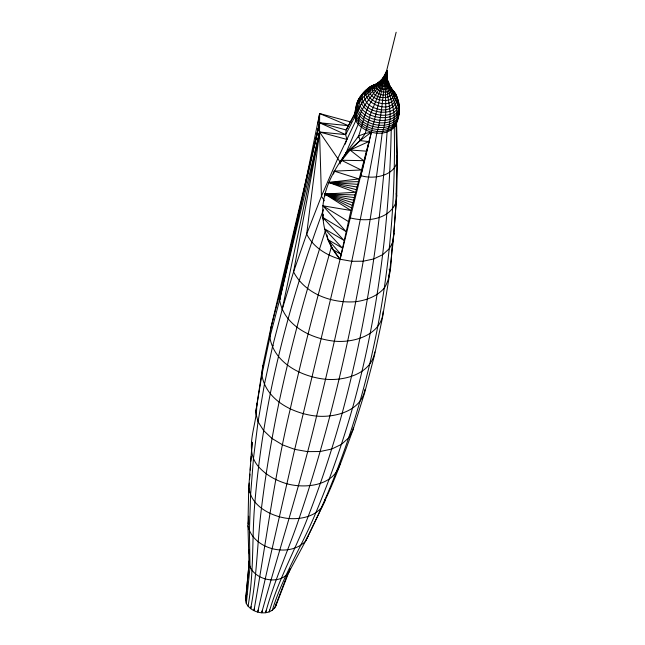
<?xml version="1.0" encoding="UTF-8"?>
<svg xmlns="http://www.w3.org/2000/svg" width="645" height="645" viewBox="0 0 645 645"><rect width="100%" height="100%" fill="white"/><g stroke="black" fill="none" stroke-linecap="round" stroke-linejoin="round"><path stroke-width="0.97" d="M290.186 568.64L275.818 605.953C270.061 617.152 251.486 613.613 246.301 603.454L250.01 567.245L249.422 531.424L250.566 495.207L253.445 458.627L258.048 421.733L264.369 384.565L272.4 347.163L282.139 309.584L293.564 271.868L306.673 234.054L321.444 196.193L319.533 132.007L319.638 113.544L351.203 122.099M355.306 112.859C355.064 99.177 365.497 87.446 378.034 83.253C370.101 87.301 362.522 91.848 358.418 100.152C357.04 107.973 351.396 117.019 358.249 124.243C366.989 133.846 384.573 137.159 394.272 127.291C402.206 115.092 401.142 96.831 389.757 87.123C401.061 97.298 401.045 114.617 394.272 127.291C397.062 269.594 369.932 413.792 305.448 541.332C288.887 558.175 253.033 549.346 247.954 525.756L248.712 488.031L252.171 442.196L251.55 451.169M396.514 121.131L397.505 157.791L396.707 195.516L393.208 241.375L389.322 248.672L382.719 254.662L373.834 258.935L363.272 261.201L351.767 261.306L340.092 259.242C327.217 244.778 321.412 224.96 322.96 205.803C325.33 178.705 343.229 156.912 358.717 135.877L365.296 133.483L371.415 132.193L396.151 32.25M376.745 83.987C345.123 93.364 391.765 121.889 396.296 97.073C390.628 89.695 385.734 80.665 386.919 71.087C382.88 82.608 371.415 87.817 362.538 94.791C358.249 116.35 407.971 119.478 395.748 95.299M248.647 524.2L248.656 516.242M249.22 492.127L249.284 489.12M371.335 86.349C355.855 101.547 399.021 113.133 394.434 92.606L389.056 85.043C403.617 101.217 366.666 101.886 373.253 86.301C379.316 82.923 384.452 77.65 386.919 71.087C385.275 84.342 394.498 94.807 398.392 106.61C389.999 127.017 344.793 107.223 366.747 89.453M324.354 200.821L321.444 196.193L337.859 158.331L355.903 120.502C355.782 98.653 381.002 90.485 386.919 71.087L387.073 77.731L387.863 82.205L386.379 83.552L382.945 83.261L381.066 81.012L386.919 71.087L387.185 80.367L385.105 81.068L382.896 80.004L382.55 78.65L384.202 77.553M398.417 103.539C404.117 128.226 360.015 123.598 358.007 103.901C365.546 91.139 382.138 86.051 386.919 71.087C384.057 88.341 399.223 102.095 396.957 119.107C383.275 134.74 344.204 118.301 360.216 96.782M249.615 479.09L249.962 474.099M250.236 470.116L250.583 465.126M250.857 461.135L251.203 456.152M386.75 74.973C384.605 78.553 384.791 72.038 386.919 71.087C383.372 91.211 400.803 110.513 391.209 130.072C389.33 223.936 377.664 317.872 352.42 408.414C342.253 443.921 330.119 478.832 315.768 512.864C302.158 545.88 282.687 576.162 272.238 610.484M398.989 113.125L399.432 109.545L399.021 107.965M246.027 598.673L245.568 600.6L249.333 560.658L245.568 600.6L246.301 603.454M396.24 193.71L396.707 195.516L393.208 241.375L388.693 279.914L382.412 318.066L374.366 355.782L364.562 393.031L353.017 429.755L348.76 437.77L341.503 444.341L331.756 449.033L320.17 451.516L307.536 451.629L294.717 449.363L282.591 444.873L271.98 438.463L263.611 430.57L258.048 421.733L255.67 412.55L262.886 365.489L270.9 327.757L319.581 122.776L348.429 125.686L355.742 112.028M249.26 483.065C246.745 504.325 270.989 516.984 289.234 518.564C300.788 519.29 313.494 516.838 321.436 507.728C334.094 482.686 343.35 456.055 353.017 429.755L353.234 427.78M262.886 365.489L261.862 374.874L255.67 412.55M248.156 523.925L248.559 520.257M354.847 113.713L346.147 129.976L319.581 122.776L280.656 290.5L270.9 327.757L269.852 337.311L261.862 374.874C265.974 400.319 293.169 413.711 316.582 416.106C335.432 417.775 361.603 410.857 364.973 389.274M282.131 285.791L280.656 290.5L279.632 299.893L269.852 337.311C274.028 363.2 301.715 376.833 325.531 379.268C344.72 380.961 371.351 373.923 374.785 351.96M276.02 604.107L275.818 605.953L276.503 603.051M345.18 144.158L346.881 139.417L345.639 134.62L346.147 129.976L348.429 125.686L319.638 113.544L303.303 193.355M355.105 114.737L354.895 116.624L345.639 134.62L319.533 132.007L279.632 299.893C283.744 325.354 310.963 338.762 334.392 341.157C354.057 343.164 382.001 334.771 383.13 311.487M324.975 499.488L324.757 501.471L305.448 541.332M339.939 464.118C333.852 485.903 305.504 488.862 286.767 483.742C276.052 480.549 265.998 475.075 258.5 466.657C242.883 448.815 257.984 424.112 256.646 403.649M397.264 119.994C391.257 142.343 346.736 129.29 356.492 106.659M398.054 117.922C392.853 137.587 357.967 130.387 355.129 112.327M386.702 72.99C384.388 73.038 389.056 74.409 386.919 71.087C381.163 90.929 359.144 102.628 358.249 124.243L344.414 156.582M386.299 72.885L386.919 71.087C383.025 91.469 395.611 112.27 387.081 132.056C380.647 226.911 366.957 321.492 342.132 413.364C332.465 448.283 321.25 482.75 308.149 516.532C295.91 548.685 278.785 578.767 269.207 611.944L269.666 610.009M394.095 233.264C389.644 250.76 394.022 272.029 384.428 287.936C377.172 296.297 366.521 300.248 355.79 301.707C331.99 303.61 305.037 294.023 293.564 271.868L319.533 132.007L346.881 139.417M248.035 606.203C254.291 571.784 251.719 536.801 254.912 502.108C258 465.779 263.241 429.667 270.239 393.885C282.986 331.159 301.086 269.586 323.467 209.625M330.192 243.342L331.345 247.083L340.092 259.242L371.415 132.193L360.128 140.626L345.962 152.962L340.278 162.177L319.533 132.007L306.673 234.054C313.147 247.196 326.435 255.21 340.092 259.242L294.717 449.363L257.702 612.049L258.161 610.114M358.015 137.756C362.724 125.178 364.167 111.23 372.391 100.023C378.349 91.001 383.533 81.383 386.919 71.087C382.67 91.574 389.483 113.133 382.179 133.104C370.432 228.322 354.032 323.081 329.901 415.985C320.783 450.484 310.624 484.701 299.095 518.475C288.46 550.096 274.343 580.444 265.611 612.718L266.071 610.783M317.985 123.453L319.638 113.544M388.685 276.947L389.669 270.997L389.193 269.159M386.613 72.941L386.919 71.087L381.993 85.841L370.166 115.036L365.296 133.483L360.128 140.626L350.058 150.027L340.278 162.177M340.092 259.242L350.961 210.504L371.415 132.193M386.403 72.877L386.919 71.087C382.332 91.582 382.816 112.948 376.833 133.152C359.346 227.999 339.778 322.484 316.582 416.106C300.909 482.387 280.011 547.218 261.685 612.75L262.144 610.815M282.139 309.584L319.533 132.007M323.008 216.47L323.403 214.567M314.905 144.407L319.581 122.776L345.639 134.62M319.581 122.776L279.632 299.893L280.22 297.982M386.516 72.901L386.919 71.087M333.554 174.045L334.223 171.119L361.208 169.998L341.382 160.25L340.052 163.967M245.866 597.834L246.785 593.972M251.09 606.719L250.631 608.654C257.21 575.525 257.186 541.695 261.459 508.276C265.821 472.688 271.819 437.326 279.067 402.214C291.403 344.446 306.867 287.356 325.257 231.216M254.388 608.719L253.928 610.654C265.998 543.429 274.367 475.51 290.266 408.978C302.424 354.637 316.187 300.667 331.345 247.083M360.716 177.246L361.41 174.311M361.877 172.352L369.553 140.03M274.496 608.445L288.412 571.994M395.611 125.864L396.078 123.905L396.901 163.322L395.941 202.49C388.87 219.961 366.255 222.122 350.211 217.873M398.263 115.971L398.86 113.842C396.756 139.078 345.502 125.831 357.854 102.732M272.4 347.163L273.077 345.269M378.462 82.713C375.842 92.525 395.877 90.808 387.371 80.335C393.724 90.34 372.625 86.269 381.937 79.367M270.9 327.757L271.811 326.031M399.013 113.391C391.112 133.628 344.93 118.245 360.507 97.532M247.954 525.756L249.018 563.408C252.332 580.395 281.502 586.716 289.726 570.599M287.944 573.953L308.076 536.382M389.032 84.584C395.699 92.122 385.46 97.701 378.849 93.751C369.891 89.534 376.059 83.455 381.566 80.286L380.671 80.714M362.821 93.678C344.615 117.729 408.043 130.145 397.844 99.596M376.438 84.535C359.507 87.575 360.998 105.103 377.18 108.739C390.233 114.092 405.431 100.362 391.886 89.647M345.962 152.962L350.058 150.027L368.811 141.586L360.128 140.626L358.717 135.877M380.445 81.399C366.07 87.656 391.378 99.201 389.862 86.317M375.414 84.584C353.396 98.758 405.366 110.19 390.814 87.994M365.457 90.824L366.973 90.09M384.936 76.118C380.969 77.698 388.983 79.94 386.557 76.553M372.713 85.761L375.406 85.18M325.112 195.895L324.935 194.081L355.532 192.283L328.716 182.454L358.91 178.939L334.223 171.119M358.225 181.632L328.716 182.454L356.201 189.638M341.382 160.25L363.651 160.669L350.058 150.027L366.207 151.132M323.516 220.171L322.806 217.43L345.922 231.458L322.96 205.803L350.961 210.504L324.935 194.081L354.863 194.919M357.548 184.309L328.716 182.454L356.87 186.977M351.598 207.94L324.935 194.081L354.202 197.547M360.66 175.513C374.705 180.358 399.884 174.682 397.014 155.888M352.243 205.36L324.935 194.081L353.549 200.16M324.935 194.081L352.896 202.764M322.96 205.803L348.284 221.477M386.621 78.214L387.048 78.609M388.403 85.092L389.854 86.454M389.032 86.156L390.757 87.784M322.806 217.43L343.898 240.327L324.483 228.765L342.237 247.978L327.966 239.626L327.015 234.941M394.619 92.928L395.24 94.493M398.828 110.093L399.247 111.698M280.656 290.5L280.817 292.507M249.204 549.83L249.292 553.773M340.963 254.307L333.199 249.841L327.966 239.626L340.963 254.307"/></g></svg>
